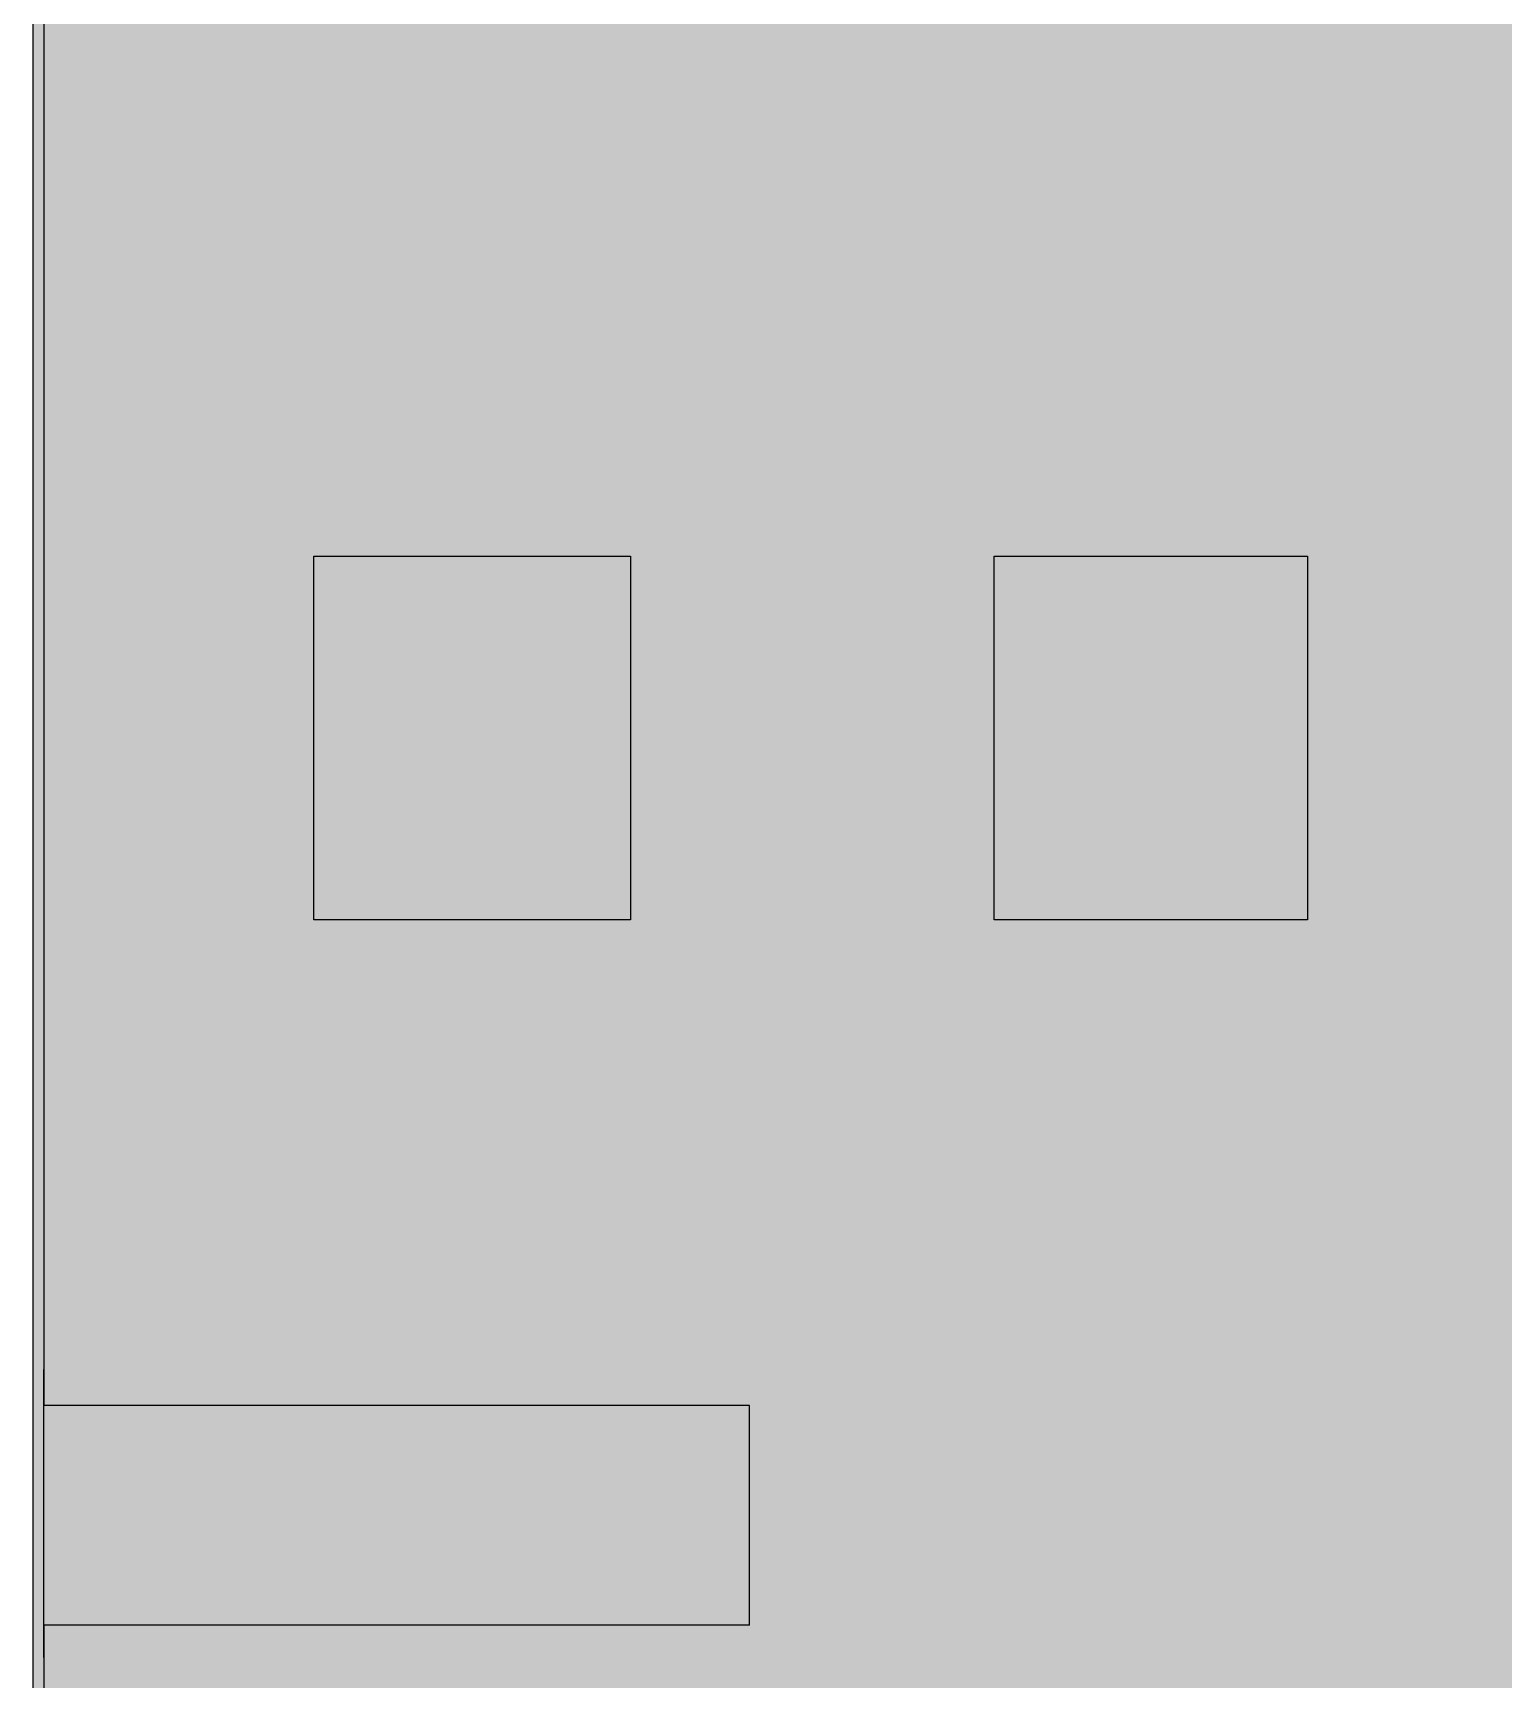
# Model space of a CAD drawing. Header units: millimetres. Extents: x 0 to 966, y -664 to 90.
# Drawn here: x 750 to 786.01, y 24.77 to 65.09 of the extents above; entities that cross this region are included whole.
import ezdxf

# ---------------------------------------------------------------- set-up
doc = ezdxf.new("R2010")
doc.units = ezdxf.units.MM
for name, color, linetype in [('HDL_BODY', 7, 'Continuous'), ('HDL_COLOUR', 7, 'Continuous'), ('HDL_DETAIL', 7, 'Continuous'), ('HDL_PRINT', 7, 'Continuous')]:
    doc.layers.add(name, color=color, linetype=linetype)

# ---------------------------------------------------------------- blocks, each defined once
blk = doc.blocks.new('M_R8.16.1-CD_FRONT')
at = {"layer": 'HDL_BODY', "true_color": 0x202126}
blk.add_hatch(color=250, dxfattribs=at).paths.add_polyline_path([(0, 0), (144, 0), (144, 90), (0, 90)])
at = {"layer": 'HDL_BODY', "true_color": 0x2a2a30}
blk.add_hatch(color=250, dxfattribs=at).paths.add_polyline_path([(0.4, 20.52), (143.6, 20.52), (143.6, 68.31), (0.4, 68.31)])
at = {"layer": 'HDL_COLOUR', "true_color": 0x0d0e11}
for points in [[(6.878, 52.271), (14.638, 52.271), (14.638, 43.368), (6.878, 43.368), (6.878, 52.271)], [(23.545, 52.271), (31.217, 52.271), (31.217, 43.368), (23.545, 43.368), (23.545, 52.271)]]:
    blk.add_hatch(color=168, dxfattribs=at).paths.add_polyline_path(points)
at = {"layer": 'HDL_COLOUR', "true_color": 0x37393d}
for points in [[(8.275, 47.642), (13.242, 47.642), (13.242, 49.155), (8.275, 49.155)], [(24.926, 47.642), (29.836, 47.642), (29.836, 49.155), (24.926, 49.155)]]:
    blk.add_hatch(color=250, dxfattribs=at).paths.add_polyline_path(points)
at = {"layer": 'HDL_COLOUR', "true_color": 0x757a83}
blk.add_hatch(color=8, dxfattribs=at).paths.add_polyline_path([(0.265, 26.091), (17.548, 26.091), (17.548, 31.468), (0.265, 31.468)])
at = {"layer": 'HDL_PRINT', "true_color": 0x6c217f}
for points in [[(4.851, 63.554), (5.82, 63.554), (5.82, 62.408), (7.231, 62.408), (7.231, 63.554), (8.113, 63.554), (8.113, 60.382), (7.231, 60.382), (7.231, 61.614), (5.82, 61.614), (5.82, 60.382), (4.851, 60.382), (4.851, 63.554)], [(12.169, 63.554), (13.139, 63.554), (13.139, 60.998), (15.344, 60.998), (15.344, 60.382), (12.169, 60.382), (12.169, 63.554)]]:
    blk.add_hatch(color=207, dxfattribs=at).paths.add_polyline_path(points)
h = blk.add_hatch(color=207, dxfattribs=at)
h.paths.add_polyline_path([(8.554, 63.554), (10.406, 63.554), (10.504, 63.551), (10.588, 63.544), (10.661, 63.533), (10.725, 63.518), (10.781, 63.499), (10.831, 63.479), (10.879, 63.455), (10.925, 63.431), (10.972, 63.405), (11.023, 63.378), (11.079, 63.349), (11.13, 63.319), (11.177, 63.29), (11.221, 63.26), (11.266, 63.231), (11.311, 63.202), (11.358, 63.173), (11.408, 63.143), (11.464, 63.113), (11.493, 63.081), (11.522, 63.041), (11.549, 62.995), (11.574, 62.943), (11.596, 62.884), (11.614, 62.819), (11.628, 62.747), (11.637, 62.669), (11.64, 62.584), (11.667, 62.522), (11.687, 62.456), (11.702, 62.385), (11.714, 62.313), (11.721, 62.239), (11.725, 62.167), (11.728, 62.096), (11.729, 62.03), (11.729, 61.968), (11.729, 61.874), (11.728, 61.783), (11.727, 61.697), (11.724, 61.613), (11.72, 61.533), (11.714, 61.454), (11.706, 61.378), (11.695, 61.304), (11.68, 61.231), (11.662, 61.159), (11.64, 61.087), (11.607, 61.05), (11.574, 61.007), (11.541, 60.96), (11.508, 60.91), (11.475, 60.861), (11.442, 60.814), (11.409, 60.771), (11.376, 60.733), (11.317, 60.678), (11.259, 60.629), (11.203, 60.587), (11.148, 60.551), (11.097, 60.521), (11.049, 60.498), (11.006, 60.482), (10.967, 60.472), (10.935, 60.469), (10.876, 60.443), (10.817, 60.423), (10.759, 60.408), (10.7, 60.397), (10.641, 60.39), (10.582, 60.386), (10.523, 60.383), (10.465, 60.383), (10.406, 60.382), (8.554, 60.382), (8.554, 63.554)])
h.paths.add_polyline_path([(9.436, 62.849), (9.436, 60.998), (10.23, 60.998), (10.296, 61.002), (10.36, 61.012), (10.423, 61.026), (10.483, 61.043), (10.539, 61.059), (10.589, 61.074), (10.633, 61.084), (10.67, 61.087), (10.703, 61.125), (10.728, 61.162), (10.749, 61.2), (10.768, 61.237), (10.789, 61.275), (10.814, 61.312), (10.847, 61.349), (10.847, 61.385), (10.847, 61.433), (10.847, 61.491), (10.847, 61.557), (10.847, 61.63), (10.847, 61.71), (10.847, 61.793), (10.847, 61.88), (10.847, 61.968), (10.847, 62.068), (10.846, 62.159), (10.844, 62.242), (10.841, 62.317), (10.836, 62.386), (10.828, 62.45), (10.817, 62.51), (10.802, 62.566), (10.782, 62.62), (10.758, 62.673), (10.726, 62.703), (10.687, 62.731), (10.641, 62.758), (10.589, 62.783), (10.53, 62.805), (10.465, 62.823), (10.393, 62.837), (10.315, 62.846), (10.23, 62.849), (9.436, 62.849)])
at = {"layer": 'HDL_PRINT', "true_color": 0xdee1e9}
for points in [[(21.252, 62.057), (21.252, 61.349), (22.134, 62.144), (22.751, 62.144), (21.869, 61.439), (22.839, 60.382), (22.222, 60.382), (21.605, 61.174), (21.252, 60.909), (21.252, 60.382), (20.811, 60.382), (20.811, 62.057), (20.818, 62.107), (20.834, 62.164), (20.855, 62.221), (20.877, 62.27), (20.893, 62.306), (20.9, 62.319), (20.976, 62.414), (21.061, 62.505), (21.154, 62.592), (21.255, 62.677), (21.363, 62.757), (21.479, 62.834), (21.602, 62.907), (21.731, 62.976), (21.867, 63.041), (22.008, 63.101), (22.156, 63.158), (22.309, 63.21), (22.467, 63.257), (22.63, 63.3), (22.798, 63.339), (22.97, 63.372), (23.145, 63.401), (23.325, 63.425), (23.508, 63.443), (23.694, 63.457), (23.883, 63.465), (24.074, 63.467), (24.288, 63.465), (24.498, 63.457), (24.703, 63.443), (24.903, 63.424), (25.097, 63.4), (25.287, 63.37), (25.471, 63.336), (25.649, 63.296), (25.821, 63.251), (25.987, 63.202), (26.146, 63.147), (26.299, 63.087), (26.445, 63.023), (26.585, 62.953), (26.717, 62.879), (26.842, 62.801), (26.959, 62.717), (27.068, 62.629), (27.17, 62.537), (27.263, 62.44), (27.348, 62.339), (27.425, 62.233), (27.455, 62.189), (27.464, 62.148), (27.458, 62.112), (27.444, 62.083), (27.431, 62.064), (27.425, 62.057), (26.807, 61.263), (27.601, 60.382), (27.072, 60.382), (26.543, 60.998), (26.014, 60.382), (25.573, 60.382), (26.279, 61.263), (25.661, 62.144), (26.102, 62.144), (26.543, 61.614), (26.984, 62.144), (26.984, 62.233), (26.905, 62.318), (26.819, 62.399), (26.726, 62.476), (26.626, 62.547), (26.52, 62.614), (26.407, 62.677), (26.288, 62.735), (26.164, 62.789), (26.033, 62.838), (25.897, 62.883), (25.755, 62.924), (25.608, 62.961), (25.456, 62.993), (25.299, 63.022), (25.137, 63.047), (24.97, 63.067), (24.799, 63.084), (24.624, 63.097), (24.444, 63.106), (24.261, 63.112), (24.074, 63.113), (23.908, 63.112), (23.743, 63.107), (23.58, 63.1), (23.42, 63.088), (23.262, 63.074), (23.106, 63.055), (22.953, 63.033), (22.804, 63.007), (22.658, 62.976), (22.515, 62.942), (22.376, 62.902), (22.241, 62.858), (22.11, 62.81), (21.984, 62.756), (21.863, 62.697), (21.746, 62.633), (21.635, 62.564), (21.529, 62.489), (21.428, 62.408), (21.421, 62.401), (21.401, 62.378), (21.373, 62.344), (21.34, 62.299), (21.308, 62.246), (21.28, 62.186), (21.26, 62.123), (21.252, 62.057)], [(28.218, 60.028), (28.836, 62.584), (29.188, 62.584), (28.571, 60.028), (28.218, 60.028)], [(23.28, 60.382), (23.28, 62.144), (23.721, 62.144), (24.603, 60.998), (24.603, 62.144), (25.044, 62.144), (25.044, 60.382), (24.603, 60.382), (23.633, 61.528), (23.633, 60.382), (23.28, 60.382)], [(29.717, 60.293), (30.071, 62.319), (31.568, 62.319), (31.568, 61.968), (30.422, 61.968), (30.336, 61.439), (31.393, 61.439), (31.303, 61.087), (30.247, 61.087), (30.071, 60.644), (31.303, 60.644), (31.217, 60.293), (29.717, 60.293)], [(31.482, 60.293), (31.922, 62.319), (32.274, 62.319), (31.922, 60.293), (31.482, 60.293)], [(34.128, 62.319), (33.774, 60.293), (32.187, 60.293), (32.274, 60.644), (33.422, 60.644), (33.509, 60.998), (32.452, 60.998), (32.452, 61.349), (33.598, 61.349), (33.684, 61.968), (32.452, 61.968), (32.539, 62.319), (34.128, 62.319)], [(4.41, 52.272), (4.762, 52.272), (4.762, 49.363), (4.41, 49.363), (4.41, 52.272)], [(20.988, 52.272), (21.429, 52.272), (21.429, 49.363), (20.988, 49.363), (20.988, 52.272)], [(9.877, 41.078), (10.758, 42.663), (11.64, 41.078), (9.877, 41.078)], [(26.455, 41.078), (27.337, 42.663), (28.218, 41.078), (26.455, 41.078)]]:
    blk.add_hatch(color=254, dxfattribs=at).paths.add_polyline_path(points)
h = blk.add_hatch(color=254, dxfattribs=at)
h.paths.add_polyline_path([(5.468, 44.779), (5.466, 44.672), (5.461, 44.572), (5.453, 44.478), (5.442, 44.39), (5.428, 44.307), (5.413, 44.228), (5.395, 44.152), (5.376, 44.08), (5.356, 44.01), (5.335, 43.942), (5.313, 43.875), (5.291, 43.809), (5.245, 43.744), (5.196, 43.684), (5.142, 43.628), (5.086, 43.577), (5.025, 43.53), (4.961, 43.489), (4.893, 43.454), (4.821, 43.424), (4.746, 43.4), (4.667, 43.383), (4.584, 43.372), (4.498, 43.368), (4.447, 43.373), (4.394, 43.385), (4.337, 43.406), (4.279, 43.434), (4.219, 43.469), (4.159, 43.511), (4.099, 43.559), (4.041, 43.614), (3.984, 43.674), (3.931, 43.739), (3.88, 43.809), (3.838, 43.875), (3.8, 43.942), (3.765, 44.01), (3.733, 44.08), (3.706, 44.152), (3.682, 44.228), (3.662, 44.307), (3.645, 44.39), (3.632, 44.478), (3.623, 44.572), (3.618, 44.672), (3.616, 44.779), (3.618, 44.887), (3.623, 44.991), (3.632, 45.093), (3.645, 45.19), (3.662, 45.284), (3.682, 45.374), (3.706, 45.46), (3.733, 45.543), (3.765, 45.622), (3.8, 45.698), (3.838, 45.77), (3.88, 45.838), (3.931, 45.925), (3.984, 45.996), (4.041, 46.054), (4.099, 46.098), (4.159, 46.132), (4.219, 46.156), (4.279, 46.172), (4.337, 46.182), (4.394, 46.187), (4.447, 46.188), (4.498, 46.189), (4.584, 46.188), (4.667, 46.187), (4.746, 46.183), (4.821, 46.176), (4.893, 46.163), (4.961, 46.145), (5.025, 46.119), (5.086, 46.085), (5.142, 46.041), (5.196, 45.986), (5.245, 45.918), (5.291, 45.838), (5.313, 45.77), (5.335, 45.698), (5.356, 45.622), (5.376, 45.543), (5.395, 45.46), (5.413, 45.374), (5.428, 45.284), (5.442, 45.19), (5.453, 45.093), (5.461, 44.991), (5.466, 44.887), (5.468, 44.779)])
h.paths.add_polyline_path([(5.027, 44.779), (5.027, 44.875), (5.026, 44.97), (5.025, 45.064), (5.023, 45.155), (5.018, 45.243), (5.012, 45.327), (5.004, 45.406), (4.993, 45.48), (4.979, 45.547), (4.961, 45.607), (4.939, 45.659), (4.906, 45.715), (4.868, 45.765), (4.824, 45.807), (4.777, 45.843), (4.725, 45.872), (4.671, 45.895), (4.614, 45.911), (4.556, 45.921), (4.498, 45.924), (4.465, 45.92), (4.432, 45.908), (4.399, 45.887), (4.365, 45.858), (4.332, 45.821), (4.299, 45.776), (4.266, 45.722), (4.233, 45.659), (4.209, 45.607), (4.186, 45.547), (4.163, 45.48), (4.141, 45.406), (4.121, 45.327), (4.103, 45.243), (4.088, 45.155), (4.075, 45.064), (4.065, 44.97), (4.059, 44.875), (4.057, 44.779), (4.059, 44.685), (4.065, 44.596), (4.075, 44.511), (4.088, 44.43), (4.103, 44.353), (4.121, 44.281), (4.141, 44.213), (4.163, 44.15), (4.186, 44.09), (4.209, 44.035), (4.233, 43.984), (4.266, 43.923), (4.299, 43.869), (4.332, 43.824), (4.365, 43.787), (4.399, 43.759), (4.432, 43.739), (4.465, 43.726), (4.498, 43.722), (4.556, 43.726), (4.614, 43.735), (4.671, 43.751), (4.725, 43.774), (4.777, 43.803), (4.824, 43.838), (4.868, 43.88), (4.906, 43.929), (4.939, 43.984), (4.961, 44.035), (4.979, 44.09), (4.993, 44.15), (5.004, 44.213), (5.012, 44.281), (5.018, 44.353), (5.023, 44.43), (5.025, 44.511), (5.026, 44.596), (5.027, 44.685), (5.027, 44.779)])
h = blk.add_hatch(color=254, dxfattribs=at)
h.paths.add_polyline_path([(22.046, 44.779), (22.044, 44.672), (22.039, 44.572), (22.031, 44.478), (22.02, 44.39), (22.006, 44.307), (21.991, 44.228), (21.973, 44.152), (21.954, 44.08), (21.934, 44.01), (21.913, 43.942), (21.891, 43.875), (21.869, 43.809), (21.819, 43.739), (21.765, 43.674), (21.707, 43.614), (21.646, 43.559), (21.582, 43.511), (21.516, 43.469), (21.448, 43.434), (21.379, 43.406), (21.308, 43.385), (21.236, 43.373), (21.164, 43.368), (21.092, 43.373), (21.02, 43.385), (20.949, 43.406), (20.88, 43.434), (20.812, 43.469), (20.745, 43.511), (20.682, 43.559), (20.621, 43.614), (20.563, 43.674), (20.509, 43.739), (20.458, 43.809), (20.416, 43.875), (20.378, 43.942), (20.343, 44.01), (20.311, 44.08), (20.284, 44.152), (20.26, 44.228), (20.24, 44.307), (20.223, 44.39), (20.21, 44.478), (20.201, 44.572), (20.196, 44.672), (20.194, 44.779), (20.196, 44.887), (20.201, 44.991), (20.21, 45.093), (20.223, 45.19), (20.24, 45.284), (20.26, 45.374), (20.284, 45.46), (20.311, 45.543), (20.343, 45.622), (20.378, 45.698), (20.416, 45.77), (20.458, 45.838), (20.509, 45.925), (20.563, 45.996), (20.621, 46.054), (20.682, 46.098), (20.745, 46.132), (20.812, 46.156), (20.88, 46.172), (20.949, 46.182), (21.02, 46.187), (21.092, 46.188), (21.164, 46.189), (21.236, 46.188), (21.308, 46.187), (21.379, 46.182), (21.448, 46.172), (21.516, 46.156), (21.582, 46.132), (21.646, 46.098), (21.707, 46.054), (21.765, 45.996), (21.819, 45.925), (21.869, 45.838), (21.891, 45.77), (21.913, 45.698), (21.934, 45.622), (21.954, 45.543), (21.973, 45.46), (21.991, 45.374), (22.006, 45.284), (22.02, 45.19), (22.031, 45.093), (22.039, 44.991), (22.044, 44.887), (22.046, 44.779)])
h.paths.add_polyline_path([(21.605, 44.779), (21.605, 44.875), (21.604, 44.97), (21.603, 45.064), (21.601, 45.155), (21.597, 45.243), (21.591, 45.327), (21.582, 45.406), (21.571, 45.48), (21.557, 45.547), (21.539, 45.607), (21.517, 45.659), (21.483, 45.722), (21.449, 45.776), (21.413, 45.821), (21.373, 45.858), (21.33, 45.887), (21.281, 45.908), (21.226, 45.92), (21.164, 45.924), (21.102, 45.92), (21.047, 45.908), (20.998, 45.887), (20.955, 45.858), (20.915, 45.821), (20.879, 45.776), (20.844, 45.722), (20.811, 45.659), (20.787, 45.607), (20.764, 45.547), (20.741, 45.48), (20.719, 45.406), (20.699, 45.327), (20.681, 45.243), (20.666, 45.155), (20.653, 45.064), (20.643, 44.97), (20.637, 44.875), (20.635, 44.779), (20.637, 44.685), (20.643, 44.596), (20.653, 44.511), (20.666, 44.43), (20.681, 44.353), (20.699, 44.281), (20.719, 44.213), (20.741, 44.15), (20.764, 44.09), (20.787, 44.035), (20.811, 43.984), (20.844, 43.923), (20.879, 43.869), (20.915, 43.824), (20.955, 43.787), (20.998, 43.759), (21.047, 43.739), (21.102, 43.726), (21.164, 43.722), (21.226, 43.726), (21.281, 43.739), (21.33, 43.759), (21.373, 43.787), (21.413, 43.824), (21.449, 43.869), (21.483, 43.923), (21.517, 43.984), (21.539, 44.035), (21.557, 44.09), (21.571, 44.15), (21.582, 44.213), (21.591, 44.281), (21.597, 44.353), (21.601, 44.43), (21.603, 44.511), (21.604, 44.596), (21.605, 44.685), (21.605, 44.779)])
h = blk.add_hatch(color=254, dxfattribs=at)
h.paths.add_polyline_path([(11.905, 37.993), (11.376, 37.993), (11.2, 38.519), (10.318, 38.519), (10.141, 37.993), (9.612, 37.993), (10.494, 40.283), (10.935, 40.283), (11.905, 37.993)])
h.paths.add_polyline_path([(11.023, 38.873), (10.758, 39.754), (10.406, 38.873), (11.023, 38.873)])
h = blk.add_hatch(color=254, dxfattribs=at)
h.paths.add_polyline_path([(26.455, 40.283), (27.337, 40.283), (27.403, 40.283), (27.468, 40.283), (27.53, 40.283), (27.59, 40.283), (27.646, 40.283), (27.696, 40.283), (27.741, 40.283), (27.778, 40.283), (27.815, 40.245), (27.843, 40.217), (27.866, 40.194), (27.889, 40.172), (27.916, 40.145), (27.954, 40.108), (27.991, 40.103), (28.027, 40.088), (28.06, 40.066), (28.089, 40.037), (28.111, 40.004), (28.125, 39.967), (28.13, 39.929), (28.163, 39.892), (28.186, 39.855), (28.202, 39.817), (28.211, 39.78), (28.216, 39.742), (28.218, 39.705), (28.218, 39.667), (28.218, 39.629), (28.216, 39.591), (28.211, 39.553), (28.202, 39.515), (28.186, 39.477), (28.163, 39.44), (28.13, 39.403), (28.093, 39.365), (28.055, 39.328), (28.017, 39.295), (27.979, 39.266), (27.941, 39.244), (27.903, 39.229), (27.866, 39.224), (27.928, 39.196), (27.983, 39.173), (28.032, 39.154), (28.075, 39.138), (28.115, 39.121), (28.151, 39.102), (28.185, 39.078), (28.218, 39.049), (28.251, 38.979), (28.274, 38.917), (28.29, 38.864), (28.3, 38.817), (28.304, 38.774), (28.306, 38.735), (28.306, 38.698), (28.306, 38.655), (28.304, 38.604), (28.3, 38.549), (28.29, 38.492), (28.274, 38.437), (28.251, 38.387), (28.218, 38.344), (28.213, 38.307), (28.199, 38.271), (28.177, 38.238), (28.149, 38.21), (28.116, 38.188), (28.08, 38.173), (28.042, 38.168), (28.004, 38.135), (27.967, 38.111), (27.929, 38.095), (27.891, 38.086), (27.853, 38.081), (27.815, 38.079), (27.778, 38.079), (27.745, 38.053), (27.706, 38.033), (27.66, 38.018), (27.608, 38.007), (27.549, 38), (27.484, 37.996), (27.412, 37.994), (27.333, 37.993), (27.248, 37.993), (26.455, 37.993), (26.455, 40.283)])
h.paths.add_polyline_path([(26.896, 39.929), (26.896, 39.403), (27.16, 39.403), (27.235, 39.403), (27.307, 39.403), (27.373, 39.403), (27.43, 39.403), (27.474, 39.403), (27.503, 39.403), (27.513, 39.403), (27.557, 39.403), (27.598, 39.406), (27.634, 39.413), (27.663, 39.428), (27.682, 39.453), (27.689, 39.489), (27.726, 39.496), (27.751, 39.515), (27.767, 39.545), (27.774, 39.582), (27.777, 39.623), (27.778, 39.667), (27.777, 39.674), (27.774, 39.693), (27.767, 39.722), (27.751, 39.758), (27.726, 39.799), (27.689, 39.843), (27.679, 39.843), (27.653, 39.843), (27.613, 39.843), (27.565, 39.843), (27.513, 39.843), (27.505, 39.871), (27.483, 39.893), (27.448, 39.908), (27.403, 39.919), (27.349, 39.925), (27.29, 39.928), (27.226, 39.929), (27.16, 39.929), (26.896, 39.929)])
h.paths.add_polyline_path([(26.896, 38.962), (26.896, 38.433), (27.337, 38.433), (27.417, 38.433), (27.484, 38.433), (27.535, 38.433), (27.572, 38.433), (27.594, 38.433), (27.601, 38.433), (27.645, 38.433), (27.686, 38.436), (27.722, 38.444), (27.751, 38.458), (27.771, 38.483), (27.778, 38.519), (27.815, 38.526), (27.84, 38.546), (27.855, 38.575), (27.862, 38.612), (27.865, 38.653), (27.866, 38.698), (27.865, 38.734), (27.862, 38.762), (27.855, 38.784), (27.84, 38.807), (27.815, 38.835), (27.778, 38.873), (27.689, 38.962), (27.652, 38.962), (27.608, 38.962), (27.558, 38.962), (27.502, 38.962), (27.442, 38.962), (27.379, 38.962), (27.314, 38.962), (27.248, 38.962), (26.896, 38.962)])
at = {"layer": 'HDL_DETAIL', "color": 251, "true_color": 0x52555c}
for points in [[(0.001, 0), (144, 0), (144, 89.999), (0.001, 89.999), (0.001, 0)], [(0.001, 22.301), (144, 22.301), (144, 67.61), (0.001, 67.61), (0.001, 22.301)], [(0, 64.437), (0, 64.437)], [(0, 64.437), (0, 64.437)], [(0, 64.437), (0, 64.437)], [(0, 64.437), (0, 64.437)], [(0, 64.437), (0, 64.437)], [(0, 64.437), (0, 64.437)], [(0, 64.437), (0, 64.437)], [(0, 64.437), (0, 64.437)], [(0, 64.437), (0, 64.437)], [(0, 64.437), (0, 64.437)], [(0, 64.437), (0, 64.437)], [(0, 64.437), (0, 64.437)], [(0, 64.437), (0, 64.437)], [(0, 64.437), (0, 64.437)], [(0, 64.437), (0, 64.437)], [(0, 64.437), (0, 64.437)], [(0, 64.437), (0, 64.437)], [(0, 64.437), (0, 64.437)], [(0, 64.437), (0, 64.437)], [(0, 64.437), (0, 64.437)], [(0, 64.437), (0, 64.437)], [(0, 25.21), (0, 25.21)], [(0, 25.21), (0, 25.21)], [(0, 25.21), (0, 25.21)], [(0, 25.21), (0, 25.21)], [(0, 25.21), (0, 25.21)], [(0, 25.21), (0, 25.21)], [(0, 25.21), (0, 25.21)], [(0, 25.21), (0, 25.21)], [(0, 25.21), (0, 25.21)], [(0, 25.21), (0, 25.21)], [(0, 25.21), (0, 25.21)], [(0, 25.21), (0, 25.21)], [(0, 25.21), (0, 25.21)], [(0, 25.21), (0, 25.21)], [(0, 25.21), (0, 25.21)], [(0, 25.21), (0, 25.21)], [(0, 25.21), (0, 25.21)], [(0, 25.21), (0, 25.21)], [(0, 25.21), (0, 25.21)], [(0, 25.21), (0, 25.21)], [(0, 25.21), (0, 25.21)]]:
    blk.add_lwpolyline(points, close=True, dxfattribs=at)
for points in [[(0, 66.288), (0, 65.669), (0, 65.229), (0, 64.437)], [(0.265, 65.758), (0.265, 54.388), (0.265, 42.928), (0.265, 31.468)], [(0, 64.437), (0, 25.21)], [(0, 64.437), (0, 25.21)], [(0, 64.437), (0, 25.21)], [(0, 64.437), (0, 25.21)], [(0, 64.437), (0, 25.21)], [(0, 64.437), (0, 25.21)], [(0, 64.437), (0, 25.21)], [(0, 64.437), (0, 25.21)], [(0, 64.437), (0, 25.21)], [(0, 64.437), (0, 25.21)], [(0, 64.437), (0, 25.21)], [(0, 64.437), (0, 25.21)], [(0, 64.437), (0, 25.21)], [(0, 64.437), (0, 25.21)], [(0, 64.437), (0, 25.21)], [(0, 64.437), (0, 25.21)], [(0, 64.437), (0, 25.21)], [(0, 64.437), (0, 25.21)], [(0, 64.437), (0, 25.21)], [(0, 64.437), (0, 25.21)], [(0, 64.437), (0, 25.21)], [(0.265, 31.468), (0.265, 32.349)], [(0.265, 26.091), (0.265, 27.59), (0.265, 29.969), (0.265, 31.468)], [(17.548, 31.468), (0.265, 31.468)], [(17.548, 31.468), (0.265, 31.468)], [(17.548, 31.468), (0.265, 31.468)], [(17.548, 31.468), (0.265, 31.468)], [(17.548, 31.468), (0.265, 31.468)], [(17.548, 31.468), (0.265, 31.468)], [(17.548, 31.468), (0.265, 31.468)], [(17.548, 31.468), (0.265, 31.468)], [(17.548, 31.468), (0.265, 31.468)], [(17.548, 31.468), (0.265, 31.468)], [(17.548, 31.468), (0.265, 31.468)], [(17.548, 31.468), (0.265, 31.468)], [(17.548, 31.468), (0.265, 31.468)], [(17.548, 31.468), (0.265, 31.468)], [(17.548, 31.468), (0.265, 31.468)], [(17.548, 31.468), (0.265, 31.468)], [(17.548, 31.468), (0.265, 31.468)], [(17.548, 31.468), (0.265, 31.468)], [(17.548, 31.468), (0.265, 31.468)], [(17.548, 31.468), (0.265, 31.468)], [(17.548, 31.468), (0.265, 31.468)], [(17.548, 26.091), (17.548, 31.468)], [(17.548, 26.091), (17.548, 31.468)], [(17.548, 26.091), (17.548, 31.468)], [(17.548, 26.091), (17.548, 31.468)], [(17.548, 26.091), (17.548, 31.468)], [(17.548, 26.091), (17.548, 31.468)], [(17.548, 26.091), (17.548, 31.468)], [(17.548, 26.091), (17.548, 31.468)], [(17.548, 26.091), (17.548, 31.468)], [(17.548, 26.091), (17.548, 31.468)], [(17.548, 26.091), (17.548, 31.468)], [(17.548, 26.091), (17.548, 31.468)], [(17.548, 26.091), (17.548, 31.468)], [(17.548, 26.091), (17.548, 31.468)], [(17.548, 26.091), (17.548, 31.468)], [(17.548, 26.091), (17.548, 31.468)], [(17.548, 26.091), (17.548, 31.468)], [(17.548, 26.091), (17.548, 31.468)], [(17.548, 26.091), (17.548, 31.468)], [(17.548, 26.091), (17.548, 31.468)], [(17.548, 26.091), (17.548, 31.468)], [(0.265, 26.091), (0.265, 25.474), (0.265, 24.946), (0.265, 24.328)], [(0.265, 25.298), (0.265, 26.091)], [(17.548, 26.091), (0.265, 26.091)], [(17.548, 26.091), (0.265, 26.091)], [(17.548, 26.091), (0.265, 26.091)], [(17.548, 26.091), (0.265, 26.091)], [(17.548, 26.091), (0.265, 26.091)], [(17.548, 26.091), (0.265, 26.091)], [(17.548, 26.091), (0.265, 26.091)], [(17.548, 26.091), (0.265, 26.091)], [(17.548, 26.091), (0.265, 26.091)], [(17.548, 26.091), (0.265, 26.091)], [(17.548, 26.091), (0.265, 26.091)], [(17.548, 26.091), (0.265, 26.091)], [(17.548, 26.091), (0.265, 26.091)], [(17.548, 26.091), (0.265, 26.091)], [(17.548, 26.091), (0.265, 26.091)], [(17.548, 26.091), (0.265, 26.091)], [(17.548, 26.091), (0.265, 26.091)], [(17.548, 26.091), (0.265, 26.091)], [(17.548, 26.091), (0.265, 26.091)], [(17.548, 26.091), (0.265, 26.091)], [(17.548, 26.091), (0.265, 26.091)], [(0, 25.21), (0, 25.122), (0, 24.857), (0, 23.271)]]:
    blk.add_lwpolyline(points, dxfattribs=at)
at = {"layer": 'HDL_DETAIL', "color": 250, "true_color": 0x3c3e44}
for points in [[(6.878, 52.271), (14.638, 52.271), (14.638, 43.368), (6.878, 43.368), (6.878, 52.271)], [(23.545, 52.271), (31.217, 52.271), (31.217, 43.368), (23.545, 43.368), (23.545, 52.271)]]:
    blk.add_lwpolyline(points, close=True, dxfattribs=at)

msp = doc.modelspace()

# ---------------------------------------------------------------- block references
msp.add_blockref('M_R8.16.1-CD_FRONT', (750, 0))

doc.saveas('drawing.dxf')
